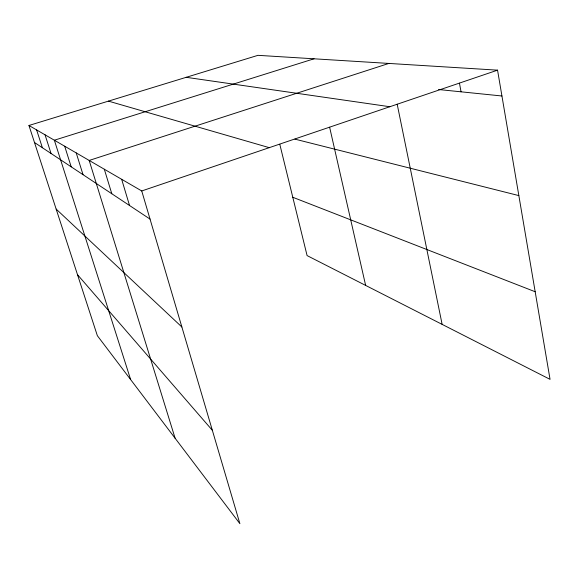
<?xml version="1.0" encoding="UTF-8"?>
<svg xmlns="http://www.w3.org/2000/svg" width="579" height="579" viewBox="0 0 579 579"><rect width="100%" height="100%" fill="white"/><g stroke="black" fill="none" stroke-linecap="round" stroke-linejoin="round"><path stroke-width="0.87" d="M497.549 70.16L257.973 55.331L28.95 125.469L141.739 190.954L497.549 70.16L550.05 379.354L307.087 255.585L279.795 144.287M388.864 63.429L89.18 160.441L175.111 438.245M314.05 58.797L54.354 140.219L130.637 379.578M438.571 89.521L501.935 95.991M186.206 77.311L389.812 106.731M294.885 139.126L518.849 195.601M108.439 101.122L269.264 147.659M292.786 197.273L535.177 291.744M34.494 142.506L150.033 219.094M56.156 209.077L181.864 326.997M77.514 274.699L212.334 430.284M28.95 125.469L97.359 335.697L239.887 523.669L141.739 190.954M36.622 129.92L42.383 147.732M45.046 134.813L51.039 153.471M64.689 146.219L71.203 166.839M76.218 152.914L83.029 174.677M104.314 169.227L111.805 193.748M121.662 179.302L129.537 205.502M329.625 127.221L365.639 285.411M397.18 104.191L442.132 324.378M459.465 83.173L461.043 91.815"/></g></svg>
